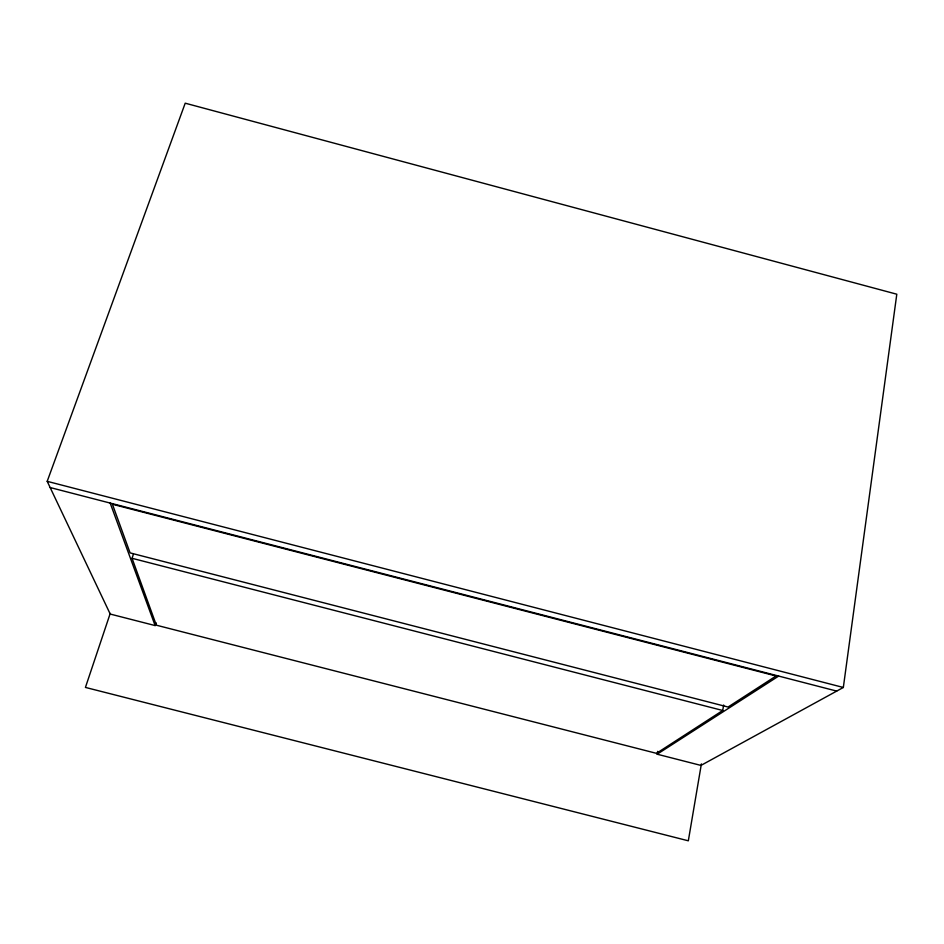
<?xml version="1.0" encoding="UTF-8"?>
<svg xmlns="http://www.w3.org/2000/svg" width="944" height="944" viewBox="0 0 944 944"><rect width="100%" height="100%" fill="white"/><g stroke="black" fill="none" stroke-linecap="round" stroke-linejoin="round"><path stroke-width="1.42" d="M657.685 751.341L657.166 754.209L700.944 765.419L843.334 687.468L896.8 294.209L185.213 103.191L47.2 481.334L110.224 614.06L155.123 625.565L156.02 622.769M133.375 554.305L132.042 558.293L156.338 625.188L656.469 753.347L722.726 710.49L723.647 705.015M701.392 763.897L688.329 840.809L85.432 687.421L110.236 613.399M657.166 754.209L778.658 676.069M132.042 558.293L722.726 710.49M47.2 481.334L843.334 687.468M50.15 487.541L836.703 691.091M110.177 503.069L155.123 625.565M776.062 675.998L728.072 707.032L130.083 552.889L112.419 504.261L776.062 675.998"/></g></svg>
